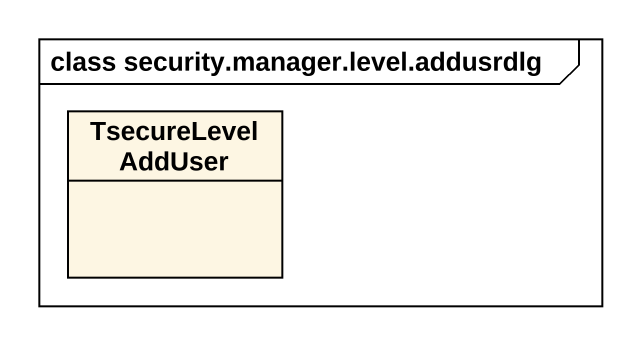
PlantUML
@startuml
mainframe class security.manager.level.addusrdlg
hide circle
hide empty members
class TsecureLevelAddUser
@enduml
